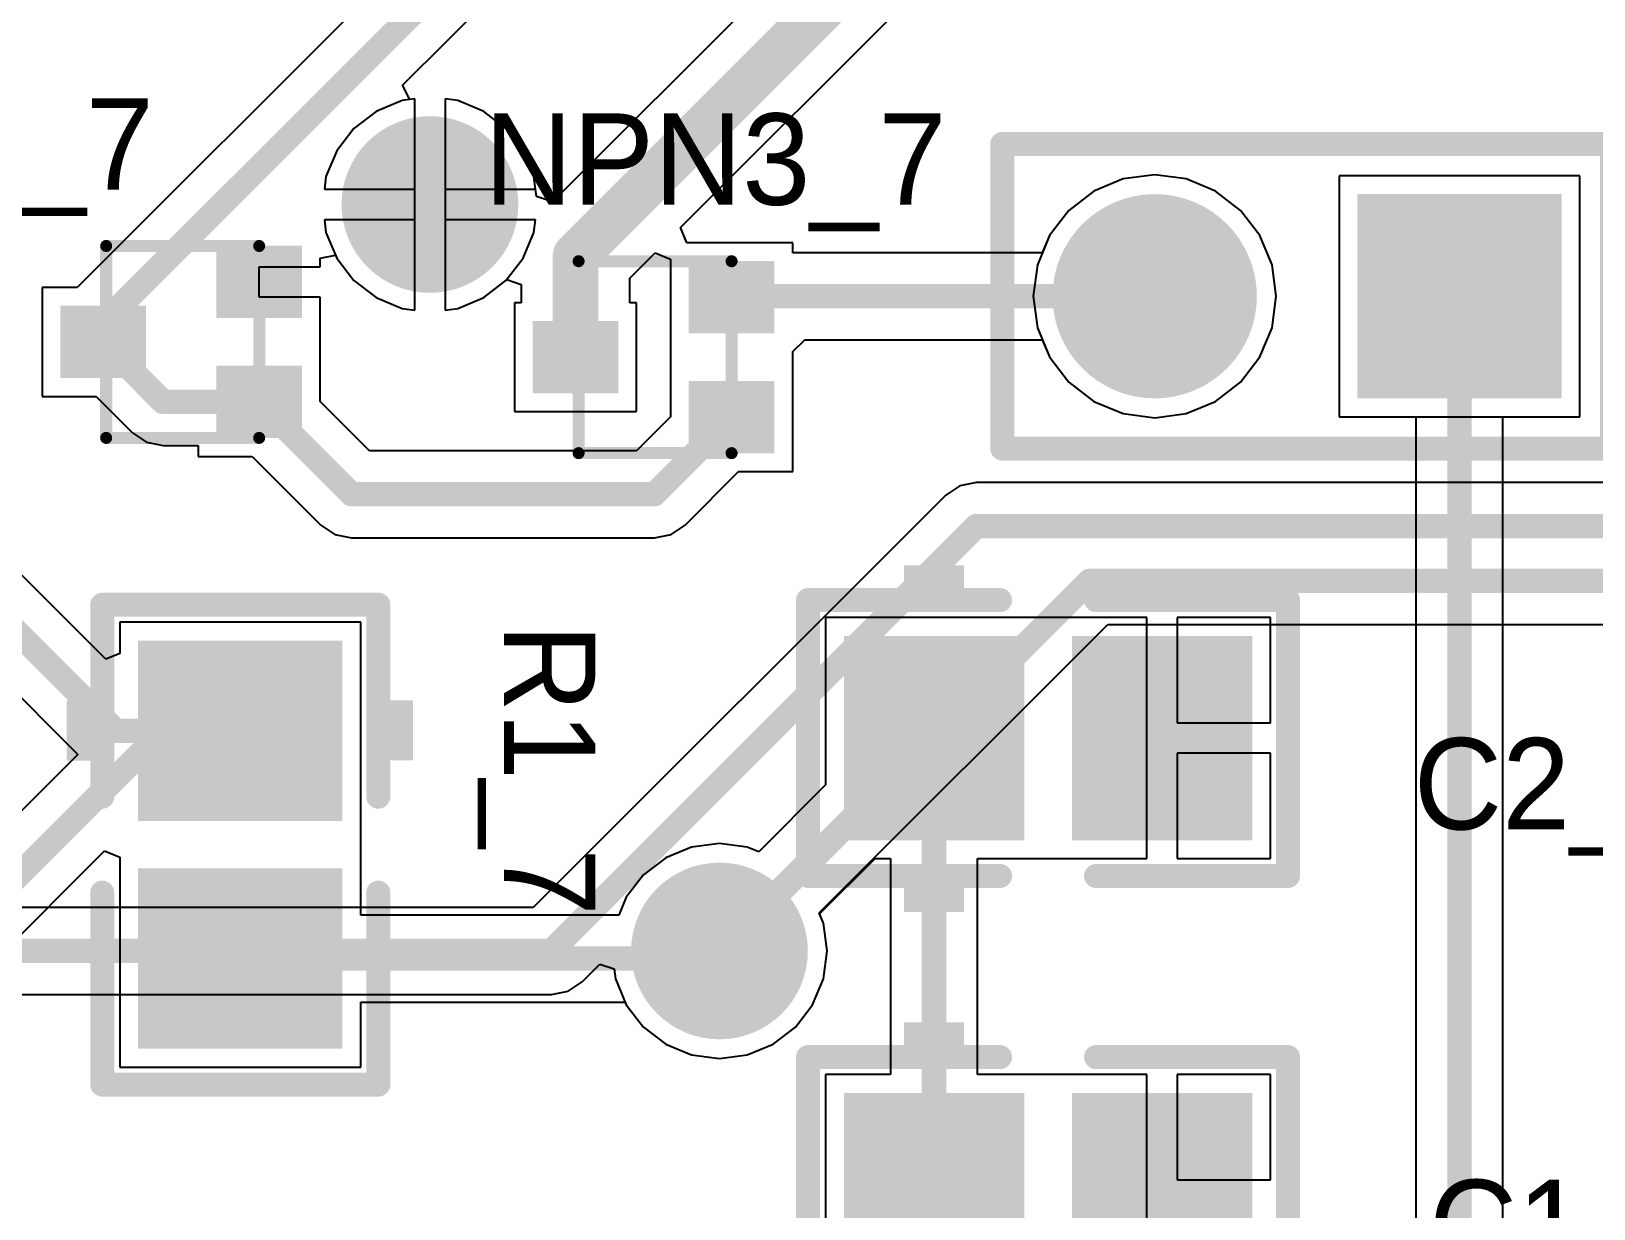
# Model space of a CAD drawing. Header units: millimetres. Extents: x 0.67 to 7.75, y 0.64 to 6.06.
# Drawn here: x 2.354 to 2.867, y 3.105 to 3.492 of the extents above; entities that cross this region are included whole.
import ezdxf

# ---------------------------------------------------------------- set-up
doc = ezdxf.new("R2010")
doc.units = ezdxf.units.MM
doc.header["$MEASUREMENT"] = 0
for name, color, linetype in [('BottomLayer', 5, 'Continuous'), ('BottomSolder', 6, 'Continuous'), ('MultiLayer', 9, 'Continuous'), ('PadHoleLayer', 156, 'Continuous'), ('TopLayer', 1, 'Continuous'), ('TopOverlay', 2, 'Continuous'), ('TopPaste', 8, 'Continuous'), ('TopSolder', 216, 'Continuous'), ('ViaHoleLayer', 16, 'Continuous')]:
    doc.layers.add(name, color=color, linetype=linetype)

# ---------------------------------------------------------------- blocks, each defined once
blk = doc.blocks.new('CC2012_0805_192')
at = {"layer": 'TopLayer'}
for points in [[(-0.06299, -0.02953), (-0.01181, -0.02953), (-0.06299, 0.02953), (-0.01181, 0.02953)], [(0.01181, -0.02953), (0.06299, -0.02953), (0.01181, 0.02953), (0.06299, 0.02953)]]:
    blk.add_solid(points, dxfattribs=at)
at = {"layer": 'TopOverlay', "const_width": 0.00787}
for points in [[(-0.07874, -0.04528), (-0.07874, 0.04528)], [(-0.01575, 0.04528), (-0.07874, 0.04528)], [(0.07874, 0.04528), (0.01575, 0.04528)], [(0.07874, -0.04528), (0.07874, 0.04528)], [(-0.01575, -0.04528), (-0.07874, -0.04528)], [(0.07874, -0.04528), (0.01575, -0.04528)]]:
    blk.add_lwpolyline(points, dxfattribs=at)
at = {"layer": 'TopOverlay', "const_width": 0.00394}
for points in [[(-0.08071, 0.04528, 1), (-0.07677, 0.04528, 1)], [(-0.08071, 0.04528, 1), (-0.07677, 0.04528, 1)], [(-0.01772, 0.04528, 1), (-0.01378, 0.04528, 1)], [(0.01378, 0.04528, 1), (0.01772, 0.04528, 1)], [(0.07677, 0.04528, 1), (0.08071, 0.04528, 1)], [(0.07677, 0.04528, 1), (0.08071, 0.04528, 1)], [(-0.08071, -0.04528, 1), (-0.07677, -0.04528, 1)], [(-0.08071, -0.04528, 1), (-0.07677, -0.04528, 1)], [(-0.01772, -0.04528, 1), (-0.01378, -0.04528, 1)], [(0.01378, -0.04528, 1), (0.01772, -0.04528, 1)], [(0.07677, -0.04528, 1), (0.08071, -0.04528, 1)], [(0.07677, -0.04528, 1), (0.08071, -0.04528, 1)]]:
    blk.add_lwpolyline(points, format="xyb", close=True, dxfattribs=at)
at = {"layer": 'TopOverlay'}
for points in [[(-0.04738, 0.04882), (-0.02769, 0.04882), (-0.04738, 0.05669), (-0.02769, 0.05669)], [(-0.04724, -0.05695), (-0.02756, -0.05695), (-0.04724, -0.04908), (-0.02756, -0.04908)]]:
    blk.add_solid(points, dxfattribs=at)
at = {"layer": 'TopPaste'}
for points in [[(-0.06299, -0.02953), (-0.01181, -0.02953), (-0.06299, 0.02953), (-0.01181, 0.02953)], [(0.01181, -0.02953), (0.06299, -0.02953), (0.01181, 0.02953), (0.06299, 0.02953)]]:
    blk.add_solid(points, dxfattribs=at)
at = {"layer": 'TopSolder'}
for points in [[(-0.06699, -0.03353), (-0.00781, -0.03353), (-0.06699, 0.03353), (-0.00781, 0.03353)], [(0.00781, -0.03353), (0.06699, -0.03353), (0.00781, 0.03353), (0.06699, 0.03353)]]:
    blk.add_solid(points, dxfattribs=at)
blk = doc.blocks.new('MMBT3904T_195')
at = {"layer": 'TopLayer'}
for points in [[(0.00787, -0.01004), (0.00787, 0.01004), (-0.00787, -0.01004), (-0.00787, 0.01004)], [(-0.01181, -0.06122), (-0.01181, -0.04114), (-0.02756, -0.06122), (-0.02756, -0.04114)], [(0.02756, -0.06122), (0.02756, -0.04114), (0.01181, -0.06122), (0.01181, -0.04114)]]:
    blk.add_solid(points, dxfattribs=at)
at = {"layer": 'TopOverlay', "const_width": 0.00394}
for points in [[(-0.0315, -0.00098), (0.0315, -0.00098)], [(-0.0315, -0.00098), (-0.0315, -0.05118)], [(0.0315, -0.00098), (0.0315, -0.05118)], [(-0.0315, -0.05118), (0.0315, -0.05118)]]:
    blk.add_lwpolyline(points, dxfattribs=at)
at = {"layer": 'TopOverlay', "const_width": 0.00197}
for points in [[(-0.03248, -0.00098, 1), (-0.03051, -0.00098, 1)], [(-0.03248, -0.00098, 1), (-0.03051, -0.00098, 1)], [(0.03051, -0.00098, 1), (0.03248, -0.00098, 1)], [(0.03051, -0.00098, 1), (0.03248, -0.00098, 1)], [(-0.03248, -0.05118, 1), (-0.03051, -0.05118, 1)], [(-0.03248, -0.05118, 1), (-0.03051, -0.05118, 1)], [(0.03051, -0.05118, 1), (0.03248, -0.05118, 1)], [(0.03051, -0.05118, 1), (0.03248, -0.05118, 1)]]:
    blk.add_lwpolyline(points, format="xyb", close=True, dxfattribs=at)
at = {"layer": 'TopPaste'}
for points in [[(0.00787, -0.01004), (0.00787, 0.01004), (-0.00787, -0.01004), (-0.00787, 0.01004)], [(-0.01181, -0.06122), (-0.01181, -0.04114), (-0.02756, -0.06122), (-0.02756, -0.04114)], [(0.02756, -0.06122), (0.02756, -0.04114), (0.01181, -0.06122), (0.01181, -0.04114)]]:
    blk.add_solid(points, dxfattribs=at)
at = {"layer": 'TopSolder'}
for points in [[(0.01187, -0.01404), (0.01187, 0.01404), (-0.01187, -0.01404), (-0.01187, 0.01404)], [(-0.00781, -0.06522), (-0.00781, -0.03714), (-0.03156, -0.06522), (-0.03156, -0.03714)], [(0.03156, -0.06522), (0.03156, -0.03714), (0.00781, -0.06522), (0.00781, -0.03714)]]:
    blk.add_solid(points, dxfattribs=at)
blk = doc.blocks.new('MMBT3904T_196')
at = {"layer": 'TopLayer'}
for points in [[(0.00787, -0.01004), (0.00787, 0.01004), (-0.00787, -0.01004), (-0.00787, 0.01004)], [(-0.01181, -0.06122), (-0.01181, -0.04114), (-0.02756, -0.06122), (-0.02756, -0.04114)], [(0.02756, -0.06122), (0.02756, -0.04114), (0.01181, -0.06122), (0.01181, -0.04114)]]:
    blk.add_solid(points, dxfattribs=at)
at = {"layer": 'TopOverlay', "const_width": 0.00394}
for points in [[(-0.0315, -0.00098), (0.0315, -0.00098)], [(-0.0315, -0.00098), (-0.0315, -0.05118)], [(0.0315, -0.00098), (0.0315, -0.05118)], [(-0.0315, -0.05118), (0.0315, -0.05118)]]:
    blk.add_lwpolyline(points, dxfattribs=at)
at = {"layer": 'TopOverlay', "const_width": 0.00197}
for points in [[(-0.03248, -0.00098, 1), (-0.03051, -0.00098, 1)], [(-0.03248, -0.00098, 1), (-0.03051, -0.00098, 1)], [(0.03051, -0.00098, 1), (0.03248, -0.00098, 1)], [(0.03051, -0.00098, 1), (0.03248, -0.00098, 1)], [(-0.03248, -0.05118, 1), (-0.03051, -0.05118, 1)], [(-0.03248, -0.05118, 1), (-0.03051, -0.05118, 1)], [(0.03051, -0.05118, 1), (0.03248, -0.05118, 1)], [(0.03051, -0.05118, 1), (0.03248, -0.05118, 1)]]:
    blk.add_lwpolyline(points, format="xyb", close=True, dxfattribs=at)
at = {"layer": 'TopPaste'}
for points in [[(0.00787, -0.01004), (0.00787, 0.01004), (-0.00787, -0.01004), (-0.00787, 0.01004)], [(-0.01181, -0.06122), (-0.01181, -0.04114), (-0.02756, -0.06122), (-0.02756, -0.04114)], [(0.02756, -0.06122), (0.02756, -0.04114), (0.01181, -0.06122), (0.01181, -0.04114)]]:
    blk.add_solid(points, dxfattribs=at)
at = {"layer": 'TopSolder'}
for points in [[(0.01187, -0.01404), (0.01187, 0.01404), (-0.01187, -0.01404), (-0.01187, 0.01404)], [(-0.00781, -0.06522), (-0.00781, -0.03714), (-0.03156, -0.06522), (-0.03156, -0.03714)], [(0.03156, -0.06522), (0.03156, -0.03714), (0.00781, -0.06522), (0.00781, -0.03714)]]:
    blk.add_solid(points, dxfattribs=at)
blk = doc.blocks.new('HDR1X2_201')
at = {"layer": 'BottomLayer', "const_width": 0.02953}
blk.add_lwpolyline([(0.08524, 0, 1), (0.11476, 0, 1)], format="xyb", close=True, dxfattribs=at)
at = {"layer": 'BottomLayer'}
blk.add_solid([(-0.02953, -0.02953), (0.02953, -0.02953), (-0.02953, 0.02953), (0.02953, 0.02953)], dxfattribs=at)
at = {"layer": 'BottomSolder', "const_width": 0.03353}
blk.add_lwpolyline([(0.08324, 0, 1), (0.11676, 0, 1)], format="xyb", close=True, dxfattribs=at)
at = {"layer": 'BottomSolder'}
blk.add_solid([(-0.03353, -0.03353), (0.03353, -0.03353), (-0.03353, 0.03353), (0.03353, 0.03353)], dxfattribs=at)
at = {"layer": 'MultiLayer', "const_width": 0.02953}
blk.add_lwpolyline([(0.08524, 0, 1), (0.11476, 0, 1)], format="xyb", close=True, dxfattribs=at)
at = {"layer": 'MultiLayer'}
blk.add_solid([(-0.02953, -0.02953), (0.02953, -0.02953), (-0.02953, 0.02953), (0.02953, 0.02953)], dxfattribs=at)
at = {"layer": 'PadHoleLayer', "const_width": 0.01772}
for points in [[(-0.00886, 0, 1), (0.00886, 0, 1)], [(0.09114, 0, 1), (0.10886, 0, 1)]]:
    blk.add_lwpolyline(points, format="xyb", close=True, dxfattribs=at)
at = {"layer": 'TopLayer', "const_width": 0.02953}
blk.add_lwpolyline([(0.08524, 0, 1), (0.11476, 0, 1)], format="xyb", close=True, dxfattribs=at)
at = {"layer": 'TopLayer'}
blk.add_solid([(-0.02953, -0.02953), (0.02953, -0.02953), (-0.02953, 0.02953), (0.02953, 0.02953)], dxfattribs=at)
at = {"layer": 'TopOverlay', "const_width": 0.00787}
for points in [[(-0.05, 0.05), (-0.05, -0.05)], [(0.15, 0.05), (-0.05, 0.05)], [(0.15, 0.05), (0.15, -0.05)], [(0.15, -0.05), (-0.05, -0.05)]]:
    blk.add_lwpolyline(points, dxfattribs=at)
at = {"layer": 'TopOverlay', "const_width": 0.00394}
for points in [[(-0.05197, 0.05, 1), (-0.04803, 0.05, 1)], [(-0.05197, 0.05, 1), (-0.04803, 0.05, 1)], [(0.14803, 0.05, 1), (0.15197, 0.05, 1)], [(0.14803, 0.05, 1), (0.15197, 0.05, 1)], [(-0.05197, -0.05, 1), (-0.04803, -0.05, 1)], [(-0.05197, -0.05, 1), (-0.04803, -0.05, 1)], [(0.14803, -0.05, 1), (0.15197, -0.05, 1)], [(0.14803, -0.05, 1), (0.15197, -0.05, 1)]]:
    blk.add_lwpolyline(points, format="xyb", close=True, dxfattribs=at)
at = {"layer": 'TopSolder', "const_width": 0.03353}
blk.add_lwpolyline([(0.08324, 0, 1), (0.11676, 0, 1)], format="xyb", close=True, dxfattribs=at)
at = {"layer": 'TopSolder'}
blk.add_solid([(-0.03353, -0.03353), (0.03353, -0.03353), (-0.03353, 0.03353), (0.03353, 0.03353)], dxfattribs=at)
blk = doc.blocks.new('CC2012_0805_208')
at = {"layer": 'TopLayer'}
for points in [[(-0.06299, -0.02953), (-0.01181, -0.02953), (-0.06299, 0.02953), (-0.01181, 0.02953)], [(0.01181, -0.02953), (0.06299, -0.02953), (0.01181, 0.02953), (0.06299, 0.02953)]]:
    blk.add_solid(points, dxfattribs=at)
at = {"layer": 'TopOverlay', "const_width": 0.00787}
for points in [[(-0.07874, -0.04528), (-0.07874, 0.04528)], [(-0.07874, 0.04528), (-0.01575, 0.04528)], [(0.01575, 0.04528), (0.07874, 0.04528)], [(0.07874, -0.04528), (0.07874, 0.04528)], [(-0.07874, -0.04528), (-0.01575, -0.04528)], [(0.01575, -0.04528), (0.07874, -0.04528)]]:
    blk.add_lwpolyline(points, dxfattribs=at)
at = {"layer": 'TopOverlay', "const_width": 0.00394}
for points in [[(-0.08071, 0.04528, 1), (-0.07677, 0.04528, 1)], [(-0.08071, 0.04528, 1), (-0.07677, 0.04528, 1)], [(-0.01772, 0.04528, 1), (-0.01378, 0.04528, 1)], [(0.01378, 0.04528, 1), (0.01772, 0.04528, 1)], [(0.07677, 0.04528, 1), (0.08071, 0.04528, 1)], [(0.07677, 0.04528, 1), (0.08071, 0.04528, 1)], [(-0.08071, -0.04528, 1), (-0.07677, -0.04528, 1)], [(-0.08071, -0.04528, 1), (-0.07677, -0.04528, 1)], [(-0.01772, -0.04528, 1), (-0.01378, -0.04528, 1)], [(0.01378, -0.04528, 1), (0.01772, -0.04528, 1)], [(0.07677, -0.04528, 1), (0.08071, -0.04528, 1)], [(0.07677, -0.04528, 1), (0.08071, -0.04528, 1)]]:
    blk.add_lwpolyline(points, format="xyb", close=True, dxfattribs=at)
at = {"layer": 'TopOverlay'}
for points in [[(-0.04724, 0.04882), (-0.02756, 0.04882), (-0.04724, 0.05669), (-0.02756, 0.05669)], [(-0.04724, -0.05709), (-0.02756, -0.05709), (-0.04724, -0.04921), (-0.02756, -0.04921)]]:
    blk.add_solid(points, dxfattribs=at)
at = {"layer": 'TopPaste'}
for points in [[(-0.06299, -0.02953), (-0.01181, -0.02953), (-0.06299, 0.02953), (-0.01181, 0.02953)], [(0.01181, -0.02953), (0.06299, -0.02953), (0.01181, 0.02953), (0.06299, 0.02953)]]:
    blk.add_solid(points, dxfattribs=at)
at = {"layer": 'TopSolder'}
for points in [[(-0.06699, -0.03353), (-0.00781, -0.03353), (-0.06699, 0.03353), (-0.00781, 0.03353)], [(0.00781, -0.03353), (0.06699, -0.03353), (0.00781, 0.03353), (0.06699, 0.03353)]]:
    blk.add_solid(points, dxfattribs=at)
blk = doc.blocks.new('CC2012_0805_209')
at = {"layer": 'TopLayer'}
for points in [[(-0.06299, -0.02953), (-0.01181, -0.02953), (-0.06299, 0.02953), (-0.01181, 0.02953)], [(0.01181, -0.02953), (0.06299, -0.02953), (0.01181, 0.02953), (0.06299, 0.02953)]]:
    blk.add_solid(points, dxfattribs=at)
at = {"layer": 'TopOverlay', "const_width": 0.00787}
for points in [[(-0.07874, -0.04528), (-0.07874, 0.04528)], [(-0.07874, 0.04528), (-0.01575, 0.04528)], [(0.01575, 0.04528), (0.07874, 0.04528)], [(0.07874, -0.04528), (0.07874, 0.04528)], [(-0.07874, -0.04528), (-0.01575, -0.04528)], [(0.01575, -0.04528), (0.07874, -0.04528)]]:
    blk.add_lwpolyline(points, dxfattribs=at)
at = {"layer": 'TopOverlay', "const_width": 0.00394}
for points in [[(-0.08071, 0.04528, 1), (-0.07677, 0.04528, 1)], [(-0.08071, 0.04528, 1), (-0.07677, 0.04528, 1)], [(-0.01772, 0.04528, 1), (-0.01378, 0.04528, 1)], [(0.01378, 0.04528, 1), (0.01772, 0.04528, 1)], [(0.07677, 0.04528, 1), (0.08071, 0.04528, 1)], [(0.07677, 0.04528, 1), (0.08071, 0.04528, 1)], [(-0.08071, -0.04528, 1), (-0.07677, -0.04528, 1)], [(-0.08071, -0.04528, 1), (-0.07677, -0.04528, 1)], [(-0.01772, -0.04528, 1), (-0.01378, -0.04528, 1)], [(0.01378, -0.04528, 1), (0.01772, -0.04528, 1)], [(0.07677, -0.04528, 1), (0.08071, -0.04528, 1)], [(0.07677, -0.04528, 1), (0.08071, -0.04528, 1)]]:
    blk.add_lwpolyline(points, format="xyb", close=True, dxfattribs=at)
at = {"layer": 'TopOverlay'}
for points in [[(-0.04724, 0.04882), (-0.02756, 0.04882), (-0.04724, 0.05669), (-0.02756, 0.05669)], [(-0.04724, -0.05709), (-0.02756, -0.05709), (-0.04724, -0.04921), (-0.02756, -0.04921)]]:
    blk.add_solid(points, dxfattribs=at)
at = {"layer": 'TopPaste'}
for points in [[(-0.06299, -0.02953), (-0.01181, -0.02953), (-0.06299, 0.02953), (-0.01181, 0.02953)], [(0.01181, -0.02953), (0.06299, -0.02953), (0.01181, 0.02953), (0.06299, 0.02953)]]:
    blk.add_solid(points, dxfattribs=at)
at = {"layer": 'TopSolder'}
for points in [[(-0.06699, -0.03353), (-0.00781, -0.03353), (-0.06699, 0.03353), (-0.00781, 0.03353)], [(0.00781, -0.03353), (0.06699, -0.03353), (0.00781, 0.03353), (0.06699, 0.03353)]]:
    blk.add_solid(points, dxfattribs=at)

msp = doc.modelspace()

# ---------------------------------------------------------------- linework, layer by layer
at = {"layer": 'BottomLayer'}
for p, q in [((2.46735, 3.46557), (2.46004, 3.45996)), ((2.47586, 3.4691), (2.46735, 3.46557)), ((2.48, 3.46964), (2.47586, 3.4691)), ((2.48, 3.44), (2.48, 3.46964)), ((2.49414, 3.4691), (2.49, 3.46964)), ((2.49, 3.46964), (2.49, 3.44)), ((2.50265, 3.46557), (2.49414, 3.4691)), ((2.50996, 3.45996), (2.50265, 3.46557)), ((2.46004, 3.45996), (2.45443, 3.45265)), ((2.51557, 3.45265), (2.50996, 3.45996)), ((2.45443, 3.45265), (2.4509, 3.44414)), ((2.5191, 3.44414), (2.51557, 3.45265)), ((2.4509, 3.44414), (2.45036, 3.44)), ((2.45036, 3.44), (2.48, 3.44)), ((2.49, 3.44), (2.51964, 3.44)), ((2.51964, 3.44), (2.5191, 3.44414)), ((2.71248, 3.4434), (2.70286, 3.43941)), ((2.7228, 3.44475), (2.71248, 3.4434)), ((2.73311, 3.4434), (2.7228, 3.44475)), ((2.74273, 3.43941), (2.73311, 3.4434)), ((2.86232, 3.44441), (2.78327, 3.44441)), ((2.78327, 3.44441), (2.78327, 3.36536)), ((2.86232, 3.36536), (2.86232, 3.44441)), ((2.70286, 3.43941), (2.6946, 3.43308)), ((2.75099, 3.43308), (2.74273, 3.43941)), ((2.48, 3.43), (2.45036, 3.43)), ((2.45036, 3.43), (2.4509, 3.42586)), ((2.48, 3.40036), (2.48, 3.43)), ((2.51964, 3.43), (2.49, 3.43)), ((2.49, 3.43), (2.49, 3.40036)), ((2.5191, 3.42586), (2.51964, 3.43)), ((2.6946, 3.43308), (2.68827, 3.42482)), ((2.75732, 3.42482), (2.75099, 3.43308)), ((2.4509, 3.42586), (2.45443, 3.41735)), ((2.51557, 3.41735), (2.5191, 3.42586)), ((2.68827, 3.42482), (2.68429, 3.4152)), ((2.76131, 3.4152), (2.75732, 3.42482)), ((2.45443, 3.41735), (2.46004, 3.41004)), ((2.50996, 3.41004), (2.51557, 3.41735)), ((2.68429, 3.4152), (2.68293, 3.40489)), ((2.76266, 3.40489), (2.76131, 3.4152)), ((2.46004, 3.41004), (2.46735, 3.40443)), ((2.50265, 3.40443), (2.50996, 3.41004)), ((2.46735, 3.40443), (2.47586, 3.4009)), ((2.49414, 3.4009), (2.50265, 3.40443)), ((2.68293, 3.40489), (2.68429, 3.39457)), ((2.76131, 3.39457), (2.76266, 3.40489)), ((2.47586, 3.4009), (2.48, 3.40036)), ((2.49, 3.40036), (2.49414, 3.4009)), ((2.68429, 3.39457), (2.68827, 3.38495)), ((2.75732, 3.38495), (2.76131, 3.39457)), ((2.68827, 3.38495), (2.6946, 3.37669)), ((2.75099, 3.37669), (2.75732, 3.38495)), ((2.6946, 3.37669), (2.70286, 3.37036)), ((2.74273, 3.37036), (2.75099, 3.37669)), ((2.70286, 3.37036), (2.71248, 3.36638)), ((2.73311, 3.36638), (2.74273, 3.37036)), ((2.71248, 3.36638), (2.7228, 3.36502)), ((2.7228, 3.36502), (2.73311, 3.36638)), ((2.78327, 3.36536), (2.86232, 3.36536)), ((2.65886, 3.34266), (2.65422, 3.33957)), ((2.66432, 3.34375), (2.65886, 3.34266)), ((6.82032, 3.34375), (2.66432, 3.34375)), ((2.66432, 3.34375), (2.66432, 3.34375)), ((2.65422, 3.33957), (2.51893, 3.20427)), ((2.65422, 3.33957), (2.65422, 3.33957)), ((2.6127, 3.20251), (2.70738, 3.2972)), ((2.70738, 3.2972), (7.33052, 3.2972)), ((2.51893, 3.20427), (1.60697, 3.20427)), ((2.6141, 3.19914), (2.6127, 3.20251)), ((2.6153, 3.19), (2.6141, 3.19914)), ((2.6141, 3.18086), (2.6153, 3.19)), ((2.53494, 3.17991), (2.54074, 3.18571)), ((2.54074, 3.18571), (2.54547, 3.1841)), ((2.54547, 3.1841), (2.5459, 3.18086)), ((2.53031, 3.17681), (2.53494, 3.17991)), ((2.5459, 3.18086), (2.54943, 3.17235)), ((2.61057, 3.17235), (2.6141, 3.18086)), ((1.60697, 3.17573), (2.52485, 3.17573)), ((2.52485, 3.17573), (2.53031, 3.17681)), ((2.52485, 3.17573), (2.52485, 3.17573)), ((2.54943, 3.17235), (2.55504, 3.16504)), ((2.60496, 3.16504), (2.61057, 3.17235)), ((2.55504, 3.16504), (2.56235, 3.15943)), ((2.59765, 3.15943), (2.60496, 3.16504)), ((2.56235, 3.15943), (2.57086, 3.1559)), ((2.58914, 3.1559), (2.59765, 3.15943)), ((2.57086, 3.1559), (2.58, 3.1547)), ((2.58, 3.1547), (2.58914, 3.1559))]:
    msp.add_line(p, q, dxfattribs=at)
for points, const_width in [([(2.4725, 3.435, 1), (2.4975, 3.435, 1)], 0.025), ([(2.66232, 3.32947, 1), (2.66632, 3.32947, 1)], 0.004), ([(2.66232, 3.32947, 1), (2.66632, 3.32947, 1)], 0.004), ([(2.69947, 3.31147, 1), (2.70347, 3.31147, 1)], 0.004), ([(2.69947, 3.31147, 1), (2.70347, 3.31147, 1)], 0.004), ([(2.5675, 3.19, 1), (2.5925, 3.19, 1)], 0.025), ([(2.52285, 3.19, 1), (2.52685, 3.19, 1)], 0.004), ([(2.52285, 3.19, 1), (2.52685, 3.19, 1)], 0.004), ([(2.578, 3.19, 1), (2.582, 3.19, 1)], 0.004)]:
    msp.add_lwpolyline(points, format="xyb", close=True, dxfattribs=dict(at, const_width=const_width))
at = {"layer": 'BottomLayer', "const_width": 0.008}
for points in [[(2.52485, 3.19), (2.66432, 3.32947)], [(2.66432, 3.32947), (6.82624, 3.32947)], [(2.58, 3.19), (2.70147, 3.31147)], [(2.70147, 3.31147), (7.36303, 3.31147)], [(1.575, 3.19), (2.52485, 3.19)]]:
    msp.add_lwpolyline(points, dxfattribs=at)
at = {"layer": 'BottomSolder', "const_width": 0.029}
for points in [[(2.4705, 3.435, 1), (2.4995, 3.435, 1)], [(2.5655, 3.19, 1), (2.5945, 3.19, 1)]]:
    msp.add_lwpolyline(points, format="xyb", close=True, dxfattribs=at)
at = {"layer": 'MultiLayer', "const_width": 0.025}
for points in [[(2.4725, 3.435, 1), (2.4975, 3.435, 1)], [(2.5675, 3.19, 1), (2.5925, 3.19, 1)]]:
    msp.add_lwpolyline(points, format="xyb", close=True, dxfattribs=at)
at = {"layer": 'TopLayer'}
for p, q in [((2.53149, 3.56998), (2.36927, 3.40776)), ((2.47605, 3.47417), (2.54749, 3.54561)), ((2.61744, 3.52809), (2.52523, 3.43588)), ((2.56726, 3.42745), (2.6479, 3.50808)), ((2.47838, 3.46943), (2.47605, 3.47417)), ((2.48, 3.46964), (2.47838, 3.46943)), ((2.48, 3.435), (2.48, 3.46964)), ((2.49414, 3.4691), (2.49, 3.46964)), ((2.49, 3.46964), (2.49, 3.435)), ((2.50265, 3.46557), (2.49414, 3.4691)), ((2.50996, 3.45996), (2.50265, 3.46557)), ((2.51557, 3.45265), (2.50996, 3.45996)), ((2.5191, 3.44414), (2.51557, 3.45265)), ((2.51995, 3.43767), (2.5191, 3.44414)), ((2.71248, 3.4434), (2.70286, 3.43941)), ((2.7228, 3.44475), (2.71248, 3.4434)), ((2.73311, 3.4434), (2.7228, 3.44475)), ((2.74273, 3.43941), (2.73311, 3.4434)), ((2.86232, 3.44441), (2.78327, 3.44441)), ((2.78327, 3.44441), (2.78327, 3.36536)), ((2.86232, 3.36536), (2.86232, 3.44441)), ((2.48, 3.40036), (2.48, 3.435)), ((2.49, 3.435), (2.49, 3.40036)), ((2.52523, 3.43588), (2.51995, 3.43767)), ((2.70286, 3.43941), (2.6946, 3.43308)), ((2.75099, 3.43308), (2.74273, 3.43941)), ((2.6946, 3.43308), (2.68827, 3.42482)), ((2.75732, 3.42482), (2.75099, 3.43308)), ((2.56933, 3.42245), (2.56726, 3.42745)), ((2.68827, 3.42482), (2.68592, 3.41916)), ((2.76131, 3.4152), (2.75732, 3.42482)), ((2.60402, 3.42245), (2.56933, 3.42245)), ((2.60402, 3.41916), (2.60402, 3.42245)), ((2.42898, 3.40457), (2.42898, 3.41457)), ((2.42898, 3.41457), (2.44902, 3.41457)), ((2.44902, 3.41735), (2.45402, 3.41834)), ((2.44902, 3.41457), (2.44902, 3.41735)), ((2.45402, 3.41834), (2.45443, 3.41735)), ((2.45443, 3.41735), (2.46004, 3.41004)), ((2.55064, 3.41082), (2.55894, 3.41912)), ((2.55894, 3.41912), (2.56394, 3.41705)), ((2.56394, 3.41705), (2.56394, 3.38808)), ((2.68592, 3.41916), (2.60402, 3.41916)), ((2.76266, 3.40489), (2.76131, 3.4152)), ((2.46004, 3.41004), (2.46735, 3.40443)), ((2.50265, 3.40443), (2.50996, 3.41004)), ((2.50996, 3.41004), (2.51022, 3.41037)), ((2.51022, 3.41037), (2.51495, 3.40876)), ((2.55064, 3.40276), (2.55064, 3.41082)), ((2.36927, 3.40776), (2.35776, 3.40776)), ((2.35776, 3.40776), (2.35776, 3.37201)), ((2.44902, 3.40457), (2.42898, 3.40457)), ((2.44902, 3.3917), (2.44902, 3.40457)), ((2.46735, 3.40443), (2.47586, 3.4009)), ((2.49414, 3.4009), (2.50265, 3.40443)), ((2.51495, 3.40876), (2.51495, 3.40276)), ((2.76131, 3.39457), (2.76266, 3.40489)), ((2.47586, 3.4009), (2.48, 3.40036)), ((2.49, 3.40036), (2.49414, 3.4009)), ((2.51495, 3.40276), (2.51276, 3.40276)), ((2.51276, 3.40276), (2.51276, 3.36701)), ((2.55283, 3.40276), (2.55064, 3.40276)), ((2.55283, 3.36701), (2.55283, 3.40276)), ((2.75732, 3.38495), (2.76131, 3.39457)), ((2.44902, 3.38807), (2.44902, 3.3917)), ((2.44902, 3.3917), (2.44902, 3.3917)), ((2.60402, 3.3867), (2.60797, 3.39061)), ((2.60797, 3.39061), (2.68592, 3.39061)), ((2.68592, 3.39061), (2.68827, 3.38495)), ((2.44902, 3.37035), (2.44902, 3.38807)), ((2.44902, 3.38807), (2.44902, 3.38807)), ((2.56394, 3.38808), (2.56394, 3.3867)), ((2.56394, 3.3867), (2.56394, 3.38307)), ((2.60402, 3.38307), (2.60402, 3.3867)), ((2.68827, 3.38495), (2.6946, 3.37669)), ((2.75099, 3.37669), (2.75732, 3.38495)), ((2.56394, 3.38307), (2.56394, 3.3817)), ((2.56394, 3.3817), (2.56394, 3.36535)), ((2.60402, 3.3817), (2.60402, 3.38307)), ((2.60402, 3.34733), (2.60402, 3.3817)), ((2.6946, 3.37669), (2.70286, 3.37036)), ((2.74273, 3.37036), (2.75099, 3.37669)), ((2.37863, 3.28573), (2.29402, 3.37035)), ((2.35776, 3.37201), (2.37548, 3.37201)), ((2.37548, 3.37201), (2.38739, 3.36011)), ((2.4652, 3.35416), (2.44902, 3.37035)), ((2.70286, 3.37036), (2.71248, 3.36638)), ((2.73311, 3.36638), (2.74273, 3.37036)), ((2.51276, 3.36701), (2.55283, 3.36701)), ((2.56394, 3.36535), (2.55275, 3.35416)), ((2.71248, 3.36638), (2.7228, 3.36502)), ((2.7228, 3.36502), (2.73311, 3.36638)), ((2.78327, 3.36536), (2.80852, 3.36536)), ((2.80852, 3.36536), (2.80852, 3.0734)), ((2.83707, 3.06748), (2.83707, 3.36536)), ((2.83707, 3.36536), (2.86232, 3.36536)), ((2.38739, 3.36011), (2.39202, 3.35701)), ((2.39202, 3.35701), (2.39748, 3.35593)), ((2.39748, 3.35593), (2.39748, 3.35593)), ((2.39748, 3.35593), (2.40894, 3.35593)), ((2.40894, 3.35593), (2.40894, 3.35233)), ((2.55275, 3.35416), (2.4652, 3.35416)), ((2.27166, 3.35233), (2.3695, 3.25449)), ((2.40894, 3.35233), (2.42666, 3.35233)), ((2.42666, 3.35233), (2.4492, 3.32979)), ((2.56875, 3.32979), (2.58629, 3.34733)), ((2.58629, 3.34733), (2.60402, 3.34733)), ((2.4492, 3.32979), (2.4492, 3.32979)), ((2.4492, 3.32979), (2.45383, 3.3267)), ((2.56412, 3.3267), (2.56875, 3.32979)), ((2.45383, 3.3267), (2.45929, 3.32561)), ((2.45929, 3.32561), (2.45929, 3.32561)), ((2.45929, 3.32561), (2.55866, 3.32561)), ((2.55866, 3.32561), (2.56412, 3.3267)), ((2.55866, 3.32561), (2.55866, 3.32561)), ((2.46231, 3.29788), (2.38325, 3.29788)), ((2.38325, 3.29788), (2.38325, 3.28764)), ((2.46231, 3.22808), (2.46231, 3.29788)), ((2.68461, 3.29941), (2.6148, 3.29941)), ((2.6148, 3.29941), (2.6148, 3.24448)), ((2.68598, 3.29941), (2.68461, 3.29941)), ((2.68961, 3.29941), (2.68598, 3.29941)), ((2.69098, 3.29941), (2.68961, 3.29941)), ((2.7202, 3.29941), (2.69098, 3.29941)), ((2.7202, 3.25989), (2.7202, 3.29941)), ((2.76079, 3.29941), (2.7302, 3.29941)), ((2.7302, 3.29941), (2.7302, 3.26489)), ((2.76079, 3.26489), (2.76079, 3.29941)), ((2.38325, 3.28764), (2.37863, 3.28573)), ((2.7302, 3.26489), (2.76079, 3.26489)), ((2.7202, 3.22036), (2.7202, 3.25989)), ((2.3695, 3.25449), (2.21583, 3.10082)), ((2.76079, 3.25489), (2.7302, 3.25489)), ((2.7302, 3.25489), (2.7302, 3.22036)), ((2.76079, 3.22036), (2.76079, 3.25489)), ((2.6148, 3.24448), (2.59287, 3.22255)), ((2.46231, 3.2267), (2.46231, 3.22808)), ((2.46231, 3.22307), (2.46231, 3.2267)), ((2.58, 3.2253), (2.57086, 3.2241)), ((2.58914, 3.2241), (2.58, 3.2253)), ((2.25493, 3.09954), (2.37825, 3.22287)), ((2.37825, 3.22287), (2.38325, 3.2208)), ((2.38325, 3.2208), (2.38325, 3.15189)), ((2.46231, 3.2217), (2.46231, 3.22307)), ((2.46231, 3.20176), (2.46231, 3.2217)), ((2.56235, 3.22057), (2.55504, 3.21496)), ((2.57086, 3.2241), (2.56235, 3.22057)), ((2.59287, 3.22255), (2.58914, 3.2241)), ((2.61285, 3.20215), (2.63105, 3.22036)), ((2.63105, 3.22036), (2.63612, 3.22036)), ((2.63612, 3.22036), (2.63612, 3.14941)), ((2.66467, 3.14941), (2.66467, 3.22036)), ((2.66467, 3.22036), (2.68461, 3.22036)), ((2.68461, 3.22036), (2.68598, 3.22036)), ((2.68598, 3.22036), (2.68961, 3.22036)), ((2.68961, 3.22036), (2.69098, 3.22036)), ((2.69098, 3.22036), (2.7202, 3.22036)), ((2.7302, 3.22036), (2.76079, 3.22036)), ((2.55504, 3.21496), (2.54943, 3.20765)), ((2.54943, 3.20765), (2.54699, 3.20176)), ((2.54699, 3.20176), (2.46231, 3.20176)), ((2.6141, 3.19914), (2.61285, 3.20215)), ((2.6153, 3.19), (2.6141, 3.19914)), ((2.6141, 3.18086), (2.6153, 3.19)), ((2.61057, 3.17235), (2.6141, 3.18086)), ((2.46231, 3.15189), (2.46231, 3.17321)), ((2.46231, 3.17321), (2.54907, 3.17321)), ((2.54907, 3.17321), (2.54943, 3.17235)), ((2.54943, 3.17235), (2.55504, 3.16504)), ((2.60496, 3.16504), (2.61057, 3.17235)), ((2.55504, 3.16504), (2.56235, 3.15943)), ((2.59765, 3.15943), (2.60496, 3.16504)), ((2.56235, 3.15943), (2.57086, 3.1559)), ((2.58914, 3.1559), (2.59765, 3.15943)), ((2.57086, 3.1559), (2.58, 3.1547)), ((2.58, 3.1547), (2.58914, 3.1559)), ((2.38325, 3.15189), (2.46231, 3.15189)), ((2.63612, 3.14941), (2.6148, 3.14941)), ((2.6148, 3.14941), (2.6148, 3.07036)), ((2.68461, 3.14941), (2.66467, 3.14941)), ((2.68598, 3.14941), (2.68461, 3.14941)), ((2.68961, 3.14941), (2.68598, 3.14941)), ((2.69098, 3.14941), (2.68961, 3.14941)), ((2.7202, 3.14941), (2.69098, 3.14941)), ((2.7202, 3.10989), (2.7202, 3.14941)), ((2.76079, 3.14941), (2.7302, 3.14941)), ((2.7302, 3.14941), (2.7302, 3.11489)), ((2.76079, 3.11489), (2.76079, 3.14941)), ((2.7302, 3.11489), (2.76079, 3.11489)), ((2.7202, 3.07036), (2.7202, 3.10989))]:
    msp.add_line(p, q, dxfattribs=at)
for points, const_width in [([(2.3778, 3.3961), (2.54158, 3.55989)], 0.008), ([(2.5328, 3.41821), (2.63528, 3.5207)], 0.015), ([(2.5328, 3.38489), (2.5328, 3.41821)], 0.015), ([(2.58429, 3.40489), (2.7228, 3.40489)], 0.008), ([(2.8228, 3.06748), (2.8228, 3.40489)], 0.008), ([(2.3778, 3.38989), (2.3778, 3.3961)], 0.008), ([(2.3778, 3.38989), (2.39748, 3.3702)], 0.008), ([(2.27398, 3.3702), (2.38189, 3.26229)], 0.008), ([(2.39748, 3.3702), (2.42898, 3.3702)], 0.008), ([(2.42898, 3.3702), (2.45929, 3.33989)], 0.008), ([(2.55866, 3.33989), (2.58398, 3.3652)], 0.008), ([(2.45929, 3.33989), (2.55866, 3.33989)], 0.008), ([(2.22592, 3.09072), (2.39748, 3.26229)], 0.008), ([(2.38189, 3.26229), (2.39748, 3.26229)], 0.008), ([(2.39748, 3.26229), (2.4228, 3.26229)], 0.008), ([(2.57799, 3.18748), (2.65039, 3.25989)], 0.008), ([(2.65039, 3.10989), (2.65039, 3.25989)], 0.008), ([(2.42278, 3.18748), (2.57799, 3.18748)], 0.008)]:
    msp.add_lwpolyline(points, dxfattribs=dict(at, const_width=const_width))
for points, const_width in [([(2.4725, 3.435, 1), (2.4975, 3.435, 1)], 0.025), ([(2.52905, 3.41821, 1), (2.53655, 3.41821, 1)], 0.0075), ([(2.52905, 3.41821, 1), (2.53655, 3.41821, 1)], 0.0075), ([(2.58229, 3.40489, 1), (2.58629, 3.40489, 1)], 0.004), ([(2.7208, 3.40489, 1), (2.7248, 3.40489, 1)], 0.004), ([(2.8208, 3.40489, 1), (2.8248, 3.40489, 1)], 0.004), ([(2.3758, 3.3961, 1), (2.3798, 3.3961, 1)], 0.004), ([(2.3758, 3.3961, 1), (2.3798, 3.3961, 1)], 0.004), ([(2.3758, 3.38989, 1), (2.3798, 3.38989, 1)], 0.004), ([(2.3758, 3.38989, 1), (2.3798, 3.38989, 1)], 0.004), ([(2.52905, 3.38489, 1), (2.53655, 3.38489, 1)], 0.0075), ([(2.39548, 3.3702, 1), (2.39948, 3.3702, 1)], 0.004), ([(2.39548, 3.3702, 1), (2.39948, 3.3702, 1)], 0.004), ([(2.42698, 3.3702, 1), (2.43098, 3.3702, 1)], 0.004), ([(2.42698, 3.3702, 1), (2.43098, 3.3702, 1)], 0.004), ([(2.58198, 3.3652, 1), (2.58598, 3.3652, 1)], 0.004), ([(2.45729, 3.33989, 1), (2.46129, 3.33989, 1)], 0.004), ([(2.45729, 3.33989, 1), (2.46129, 3.33989, 1)], 0.004), ([(2.55666, 3.33989, 1), (2.56066, 3.33989, 1)], 0.004), ([(2.55666, 3.33989, 1), (2.56066, 3.33989, 1)], 0.004), ([(2.37989, 3.26229, 1), (2.38389, 3.26229, 1)], 0.004), ([(2.37989, 3.26229, 1), (2.38389, 3.26229, 1)], 0.004), ([(2.39548, 3.26229, 1), (2.39948, 3.26229, 1)], 0.004), ([(2.39548, 3.26229, 1), (2.39948, 3.26229, 1)], 0.004), ([(2.39548, 3.26229, 1), (2.39948, 3.26229, 1)], 0.004), ([(2.4208, 3.26229, 1), (2.4248, 3.26229, 1)], 0.004), ([(2.64839, 3.25989, 1), (2.65239, 3.25989, 1)], 0.004), ([(2.64839, 3.25989, 1), (2.65239, 3.25989, 1)], 0.004), ([(2.5675, 3.19, 1), (2.5925, 3.19, 1)], 0.025), ([(2.42078, 3.18748, 1), (2.42478, 3.18748, 1)], 0.004), ([(2.57599, 3.18748, 1), (2.57999, 3.18748, 1)], 0.004), ([(2.57599, 3.18748, 1), (2.57999, 3.18748, 1)], 0.004), ([(2.64839, 3.10989, 1), (2.65239, 3.10989, 1)], 0.004)]:
    msp.add_lwpolyline(points, format="xyb", close=True, dxfattribs=dict(at, const_width=const_width))
at = {"layer": 'TopSolder', "const_width": 0.029}
for points in [[(2.4705, 3.435, 1), (2.4995, 3.435, 1)], [(2.5655, 3.19, 1), (2.5945, 3.19, 1)]]:
    msp.add_lwpolyline(points, format="xyb", close=True, dxfattribs=at)
at = {"layer": 'ViaHoleLayer', "const_width": 0.014}
for points in [[(2.478, 3.435, 1), (2.492, 3.435, 1)], [(2.573, 3.19, 1), (2.587, 3.19, 1)]]:
    msp.add_lwpolyline(points, format="xyb", close=True, dxfattribs=at)

# ---------------------------------------------------------------- block references
for name, p, rotation in [('HDR1X2_201', (2.8228, 3.40489), 180), ('MMBT3904T_196', (2.3778, 3.38989), 90), ('MMBT3904T_195', (2.5328, 3.38489), 90), ('CC2012_0805_192', (2.42278, 3.22489), 270)]:
    msp.add_blockref(name, p, dxfattribs=dict(rotation=rotation))
for name, p in [('CC2012_0805_208', (2.6878, 3.25989)), ('CC2012_0805_209', (2.6878, 3.10989))]:
    msp.add_blockref(name, p)

# ---------------------------------------------------------------- texts
at = {"layer": 'TopOverlay'}
for s, p in [('NPN2_7', (2.2428, 3.43989)), ('NPN3_7', (2.5028, 3.43489)), ('C2_7', (2.8078, 3.22989)), ('C1_7', (2.8128, 3.08489))]:
    msp.add_text(s, height=0.03, dxfattribs=at).set_placement(p)
msp.add_text('R1_7', height=0.03, rotation=270, dxfattribs=at).set_placement((2.50928, 3.29739))

doc.saveas('drawing.dxf')
